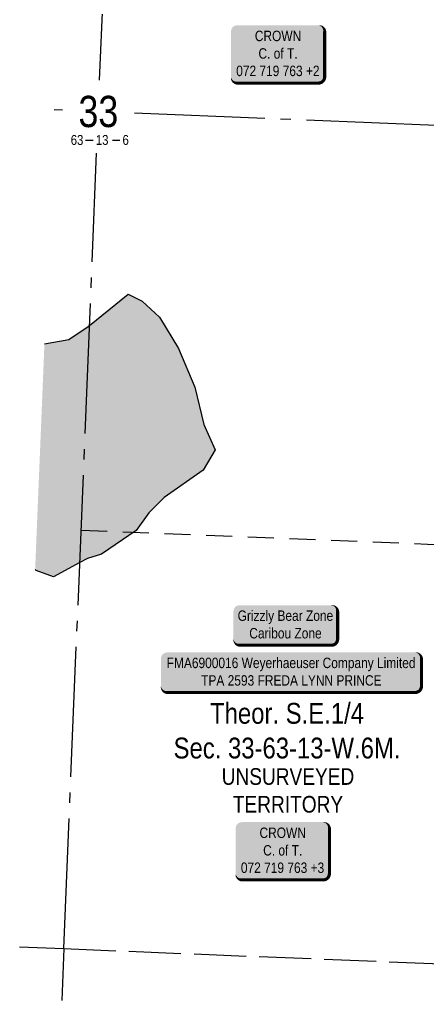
# Model space of a CAD drawing. Extents: x 311804 to 313384, y 6041520 to 6044055.
# Drawn here: x 311992 to 312384, y 6041543 to 6042485 of the extents above; entities that cross this region are included whole.
import ezdxf
from ezdxf.enums import TextEntityAlignment as Align

# ---------------------------------------------------------------- set-up
doc = ezdxf.new("R2010")
doc.units = 0
doc.header["$LTSCALE"] = 5
for name, pattern in [('foc-LSD', [8, 5, -3]), ('foc-QUARTERLINE', [33, 25, -3, 2, -3]), ('foc-UNSURVEYED', [12.5, 10, -2.5])]:
    doc.linetypes.add(name, pattern=pattern)
for name, color, linetype in [('10', 1, 'Continuous'), ('9', 3, 'Continuous'), ('AS-OWNER', 7, 'Continuous'), ('AS-SURFACE IMPACT', 7, 'Continuous'), ('AS-WILDLIFE-BLOCK', 131, 'Continuous'), ('C-SYMBOL', 7, 'Continuous'), ('L-QSEC', 8, 'foc-QUARTERLINE'), ('L-SECLBL', 7, 'Continuous'), ('L-SECTION-LSD', 7, 'foc-LSD'), ('L-UNS-T', 3, 'Continuous'), ('L-USEC', 7, 'foc-UNSURVEYED'), ('T-WATER', 160, 'Continuous'), ('T-WATER-H', 133, 'Continuous')]:
    doc.layers.add(name, color=color, linetype=linetype)
doc.styles.add('175L', font='ARIALN.TTF', dxfattribs={"height": 20})
doc.styles.add('80', font='ARIALN.TTF', dxfattribs={"height": 10})
doc.styles.add('80L', font='ARIALN.TTF', dxfattribs={"height": 10})
doc.styles.add('SIMPLEX', font='ARIALN.TTF')

# ---------------------------------------------------------------- blocks, each defined once
blk = doc.blocks.new('L-SECLBL')
at = {"layer": '9', "color": 7}
for p, q in [((-5.08, -27.83), (-12.29, -27.83)), ((20.7, -27.83), (13.5, -27.83))]:
    blk.add_line(p, q, dxfattribs=at)
at = {"layer": '10', "color": 2, "style": 'SIMPLEX'}
blk.add_attdef('SEC', text='', height=30, dxfattribs=at).set_placement((0, 0), align=Align.MIDDLE)
at = {"layer": '10', "color": 5, "style": '80L'}
blk.add_attdef('TWP', text='', height=9.5, dxfattribs=at).set_placement((-14.43, -27.37), align=Align.MIDDLE_RIGHT)
blk.add_attdef('RGE', text='', height=9.5, dxfattribs=at).set_placement((3.62, -27.37), align=Align.MIDDLE_CENTER)
blk.add_attdef('MER', text='', height=9.5, dxfattribs=at).set_placement((23.17, -27.37), align=Align.MIDDLE_LEFT)
blk = doc.blocks.new('*U21')
h = blk.add_hatch(color=255)
edge = h.paths.add_edge_path()
edge.add_line((-119, -20), (119, -20))
edge.add_arc((119, -14), 6, 270, 360)
edge.add_line((125, -14), (125, 12.5))
edge.add_arc((119, 12.5), 6, 0, 90)
edge.add_line((119, 18.5), (-119, 18.5))
edge.add_arc((-119, 12.5), 6, 90, 180)
edge.add_line((-125, 12.5), (-125, -14))
edge.add_arc((-119, -14), 6, 180, 270)
at = {"color": 44, "flags": 128}
blk.add_lwpolyline([(-119, -20, 3, 3, 0), (119, -20, 3, 3, 0.414214), (125, -14, 3, 3, 0), (125, 12.5, 3, 0, 0.414214), (119, 18.5, 0, 0, 0), (-119, 18.5, 0, 0, 0.414214), (-125, 12.5, 0, 0, 0), (-125, -14, 0, 3, 0.414214)], format="xyseb", close=True, dxfattribs=at)
at = {"color": 44, "style": '80'}
blk.add_attdef('ENTER_TEXT_001', (-35.99, -5), '', height=10, dxfattribs=at)
blk = doc.blocks.new('*U35')
h = blk.add_hatch(color=255)
edge = h.paths.add_edge_path()
edge.add_line((-44, -20), (44, -20))
edge.add_arc((44, -14), 6, 270, 360)
edge.add_line((50, -14), (50, 12.5))
edge.add_arc((44, 12.5), 6, 0, 90)
edge.add_line((44, 18.5), (-44, 18.5))
edge.add_arc((-44, 12.5), 6, 90, 180)
edge.add_line((-50, 12.5), (-50, -14))
edge.add_arc((-44, -14), 6, 180, 270)
at = {"color": 131, "flags": 128}
blk.add_lwpolyline([(-44, -20, 3, 3, 0), (44, -20, 3, 3, 0.414214), (50, -14, 3, 3, 0), (50, 12.5, 3, 0, 0.414214), (44, 18.5, 0, 0, 0), (-44, 18.5, 0, 0, 0.414214), (-50, 12.5, 0, 0, 0), (-50, -14, 0, 3, 0.414214)], format="xyseb", close=True, dxfattribs=at)
at = {"color": 131, "style": '80'}
blk.add_attdef('ENTER_TEXT_001', (-35.99, -5), '', height=10, dxfattribs=at)
blk = doc.blocks.new('*U37')
h = blk.add_hatch(color=255)
edge = h.paths.add_edge_path()
edge.add_line((-39, -28.5), (39, -28.5))
edge.add_arc((39, -22.5), 6, 270, 360)
edge.add_line((45, -22.5), (45, 21))
edge.add_arc((39, 21), 6, 0, 90)
edge.add_line((39, 27), (-39, 27))
edge.add_arc((-39, 21), 6, 90, 180)
edge.add_line((-45, 21), (-45, -22.5))
edge.add_arc((-39, -22.5), 6, 180, 270)
at = {"color": 14, "flags": 128}
blk.add_lwpolyline([(-39, -28.5, 3, 3, 0), (39, -28.5, 3, 3, 0.414214), (45, -22.5, 3, 3, 0), (45, 21, 3, 0, 0.414214), (39, 27, 0, 0, 0), (-39, 27, 0, 0, 0.414214), (-45, 21, 0, 0, 0), (-45, -22.5, 0, 3, 0.414214)], format="xyseb", close=True, dxfattribs=at)
at = {"color": 14, "style": '80'}
blk.add_attdef('ENTER_TEXT_001', (-26.85, -4.92), '', height=10, dxfattribs=at)
blk = doc.blocks.new('*U36')
h = blk.add_hatch(color=255)
edge = h.paths.add_edge_path()
edge.add_line((-39, -28.5), (39, -28.5))
edge.add_arc((39, -22.5), 6, 270, 360)
edge.add_line((45, -22.5), (45, 21))
edge.add_arc((39, 21), 6, 0, 90)
edge.add_line((39, 27), (-39, 27))
edge.add_arc((-39, 21), 6, 90, 180)
edge.add_line((-45, 21), (-45, -22.5))
edge.add_arc((-39, -22.5), 6, 180, 270)
at = {"color": 14, "flags": 128}
blk.add_lwpolyline([(-39, -28.5, 3, 3, 0), (39, -28.5, 3, 3, 0.414214), (45, -22.5, 3, 3, 0), (45, 21, 3, 0, 0.414214), (39, 27, 0, 0, 0), (-39, 27, 0, 0, 0.414214), (-45, 21, 0, 0, 0), (-45, -22.5, 0, 3, 0.414214)], format="xyseb", close=True, dxfattribs=at)
at = {"color": 14, "style": '80'}
blk.add_attdef('ENTER_TEXT_001', (-26.85, -4.92), '', height=10, dxfattribs=at)

msp = doc.modelspace()

# ---------------------------------------------------------------- hatches: boundary and pattern name
at = {"layer": 'T-WATER-H'}
h = msp.add_hatch(color=256, dxfattribs=at)
h.dxf.hatch_style = 1
h.paths.add_polyline_path([(312015.645, 6042173.575), (312006.734, 6041956.802), (312007.732, 6041955.927), (312024.31, 6041949.701), (312049.554, 6041963.411), (312056.967, 6041967.438), (312070.408, 6041971.649), (312103.584, 6041994.239), (312115.91, 6042011.205), (312130.552, 6042025.961), (312167.935, 6042052.335), (312179.474, 6042071.747), (312168.652, 6042096.019), (312159.972, 6042131.815), (312144.311, 6042168.89), (312126.111, 6042199.155), (312109.457, 6042214.416), (312095.906, 6042221.048), (312058.936, 6042191.01), (312057.711, 6042190.014), (312038.902, 6042177.614)])

# ---------------------------------------------------------------- linework, layer by layer
at = {"layer": 'L-QSEC'}
for p, q in [((312068.633, 6042426.624), (312100.535, 6043200.478)), ((312024.886, 6042398.387), (312032.995, 6042398.055)), ((312102.208, 6042395.229), (312874.232, 6042363.704)), ((312034.261, 6041592.83), (312065.751, 6042356.696)), ((312034.261, 6041592.83), (312032.21, 6041543.077))]:
    msp.add_line(p, q, dxfattribs=at)
at = {"layer": 'L-SECTION-LSD'}
msp.add_line((312050.829, 6041994.74), (312857.739, 6041961.789), dxfattribs=at)
at = {"layer": 'L-USEC'}
for p, q in [((311991.844, 6041594.563), (312034.261, 6041592.83)), ((312034.261, 6041592.83), (312841.246, 6041559.875))]:
    msp.add_line(p, q, dxfattribs=at)
at = {"layer": 'T-WATER', "flags": 128}
msp.add_lwpolyline([(312015.645, 6042173.575), (312038.902, 6042177.614), (312057.711, 6042190.014), (312058.936, 6042191.01), (312095.906, 6042221.048), (312109.457, 6042214.416), (312126.111, 6042199.155), (312144.311, 6042168.89), (312159.972, 6042131.815), (312168.652, 6042096.019), (312179.474, 6042071.747), (312167.935, 6042052.335), (312130.552, 6042025.961), (312115.91, 6042011.205), (312103.584, 6041994.239), (312070.408, 6041971.649), (312056.967, 6041967.438), (312049.554, 6041963.411), (312024.31, 6041949.701), (312007.732, 6041955.927), (312006.734, 6041956.802)], dxfattribs=at)

# ---------------------------------------------------------------- block references
at = {"layer": 'AS-OWNER'}
ref = msp.add_blockref('*U36', (312239.565, 6042452.396), dxfattribs=at)
ref.add_attrib('ENTER_TEXT_001', 'CROWN', (312217.505, 6042464.168), dxfattribs={"layer": '0', "color": 14, "height": 10, "style": '80'})
ref.add_attrib('ENTER_TEXT_002', 'C. of T.', (312221.001, 6042447.324), dxfattribs={"layer": '0', "color": 14, "height": 10, "style": '80'})
ref.add_attrib('ENTER_TEXT_003', '072 719 763 +2', (312199.661, 6042430.617), dxfattribs={"layer": '0', "color": 14, "height": 10, "style": '80'})
ref = msp.add_blockref('*U37', (312244.065, 6041687.247), dxfattribs=at)
ref.add_attrib('ENTER_TEXT_001', 'CROWN', (312222.005, 6041699.02), dxfattribs={"layer": '0', "color": 14, "height": 10, "style": '80'})
ref.add_attrib('ENTER_TEXT_002', 'C. of T.', (312225.501, 6041682.175), dxfattribs={"layer": '0', "color": 14, "height": 10, "style": '80'})
ref.add_attrib('ENTER_TEXT_003', '072 719 763 +3', (312204.13, 6041665.468), dxfattribs={"layer": '0', "color": 14, "height": 10, "style": '80'})
at = {"layer": 'AS-SURFACE IMPACT'}
ref = msp.add_blockref('*U21', (312252.387, 6041858.739), dxfattribs=at)
ref.add_attrib('ENTER_TEXT_001', 'FMA6900016 Weyerhaeuser Company Limited', (312132.932, 6041862.157), dxfattribs={"layer": '0', "color": 44, "height": 10, "style": '80'})
ref.add_attrib('ENTER_TEXT_002', 'TPA 2593 FREDA LYNN PRINCE', (312165.985, 6041845.313), dxfattribs={"layer": '0', "color": 44, "height": 10, "style": '80'})
at = {"layer": 'AS-WILDLIFE-BLOCK'}
ref = msp.add_blockref('*U35', (312246.972, 6041904.071), dxfattribs=at)
ref.add_attrib('ENTER_TEXT_001', 'Grizzly Bear Zone', (312201.061, 6041907.49), dxfattribs={"layer": '0', "color": 131, "height": 10, "style": '80'})
ref.add_attrib('ENTER_TEXT_002', 'Caribou Zone', (312212.245, 6041890.646), dxfattribs={"layer": '0', "color": 131, "height": 10, "style": '80'})
at = {"layer": 'L-SECLBL', "xscale": 0.9998309999999999, "yscale": 0.9998309999999999, "zscale": 0.9998309999999999}
msp.add_blockref('L-SECLBL', (312067.398, 6042396.651), dxfattribs=at).add_auto_attribs({'SEC': '33', 'TWP': '63', 'RGE': '13', 'MER': '6'})

# ---------------------------------------------------------------- texts
at = {"layer": 'C-SYMBOL', "color": 3, "insert": (312248.408, 6041828.726), "char_height": 19.99662, "width": 215.94795, "attachment_point": 2, "style": '175L'}
msp.add_mtext('Theor. S.E.1/4 \\PSec. 33-63-13-W.6M.', dxfattribs=at)
at = {"layer": 'L-UNS-T', "color": 3, "insert": (312249.325, 6041744.601), "char_height": 15.9973, "attachment_point": 5, "style": '80L'}
msp.add_mtext_dynamic_manual_height_columns('UNSURVEYED TERRITORY', width=126.39239, gutter_width=47.492, heights=[0], dxfattribs=at)

doc.saveas('drawing.dxf')
